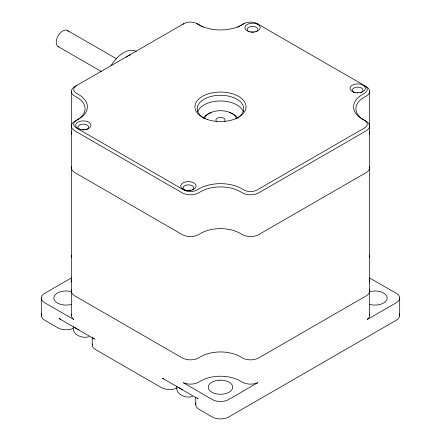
<?xml version="1.0" encoding="UTF-8"?>
<svg xmlns="http://www.w3.org/2000/svg" width="441" height="441" viewBox="0 0 441 441"><rect width="100%" height="100%" fill="white"/><g stroke="black" fill="none" stroke-linecap="round" stroke-linejoin="round"><path stroke-width="0.66" d="M126.413 57.104L128.491 55.588L130.834 54.596M76.436 85.642L75.995 85.912A9.294 5.364 0 0 0 75.995 92.99L79.898 95.311A30.209 17.442 0 0 1 79.893 118.309L74.766 121.325A11.615 6.709 0 0 0 74.766 130.812L182.205 192.849A11.615 6.709 0 0 0 198.637 192.849L200.771 191.615A27.882 16.096 0 0 1 240.202 191.615L242.341 192.849A11.615 6.709 0 0 0 258.768 192.849L366.217 130.812A11.615 6.709 0 0 0 366.217 121.325L361.091 118.309A30.209 17.442 0 0 1 361.091 95.311L364.994 92.99A9.294 5.364 0 0 0 364.994 85.912L364.553 85.642M76.436 120.36L75.99 120.63A9.294 5.364 0 0 0 75.99 127.708L184.294 190.242A9.294 5.364 0 0 0 196.548 190.242L200.572 187.987A30.209 17.442 0 0 1 240.406 187.987L244.424 190.242A9.294 5.364 0 0 0 256.679 190.242L364.994 127.708A9.294 5.364 0 0 0 364.994 120.63L364.553 120.36M71.398 277.957L44.706 293.293A11.615 6.709 0 0 0 44.706 302.78L73.768 319.477A11.615 6.709 0 0 1 71.591 314.086M241.828 24.867L240.417 25.633A30.209 17.442 0 0 1 200.583 25.633L199.167 24.867M89.01 336.709C82.506 338.92 71.811 334.802 73.338 326.649M192.508 396.47C186.008 398.681 175.309 394.563 176.841 386.41M369.602 277.957L396.294 293.293A11.615 6.709 0 0 1 396.294 302.78L367.226 319.477A11.615 6.709 0 0 0 369.404 314.086M67.423 30.462L116.562 58.835M58.129 46.559L101.347 71.514M399.695 298.033L399.695 315.486M369.624 91.348L369.63 315.392M195.732 397.418L195.732 404.656M92.235 337.001L92.235 344.895M71.365 91.348L71.37 315.392M41.305 298.033L41.305 315.486M71.591 289.803A11.615 6.709 0 0 0 74.772 295.856L182.21 357.894A11.615 6.709 0 0 0 198.643 357.894L200.776 356.659A27.882 16.096 0 0 1 240.207 356.659L242.346 357.894A11.615 6.709 0 0 0 258.773 357.894L366.223 295.856A11.615 6.709 0 0 0 369.404 289.803M369.398 166.494A11.615 6.709 0 0 1 366.223 172.547L258.768 234.584A11.615 6.709 0 0 1 242.341 234.584L240.202 233.35A27.882 16.096 0 0 0 200.771 233.35L198.637 234.584A11.615 6.709 0 0 1 182.21 234.584L74.766 172.547A11.615 6.709 0 0 1 71.585 166.494M369.404 131.776A11.615 6.709 0 0 1 369.404 134.395M369.409 255.085A11.615 6.709 0 0 1 369.409 257.704M71.591 134.395A11.615 6.709 0 0 1 71.591 131.776M71.591 257.704A11.615 6.709 0 0 1 71.591 255.085M79.148 329.929A11.615 6.709 0 0 1 74.898 327.476M182.646 389.69A11.615 6.709 0 0 1 178.798 387.606M177.221 387.882A11.615 6.709 0 0 1 161.351 387.578L95.636 349.636A11.615 6.709 0 0 1 92.334 344.019M399.298 313.749A11.615 6.709 0 0 1 396.294 320.232L228.708 416.988A11.615 6.709 0 0 1 212.281 416.988L199.134 409.397A11.615 6.709 0 0 1 195.958 403.344M163.754 378.78A11.615 6.709 0 0 1 162.492 378.295L198.136 398.873A11.615 6.709 0 0 1 197.287 398.14M93.431 337.993A11.615 6.709 0 0 0 94.633 339.112L58.989 318.534A11.615 6.709 0 0 0 60.924 319.229M73.134 328.396A11.615 6.709 0 0 1 57.848 327.817L44.706 320.232A11.615 6.709 0 0 1 41.702 313.749M369.53 291.705A12.221 7.056 0 0 1 387.154 298.033A12.221 7.056 0 0 1 369.53 304.362M71.47 304.362A12.221 7.056 0 0 1 63.68 304.957L62.903 304.852A12.221 7.056 0 0 1 54.629 295.547A12.221 7.056 0 0 1 71.47 291.705M369.409 279.368A11.615 6.709 0 0 1 369.409 281.986M71.591 281.986A11.615 6.709 0 0 1 71.596 279.368M216.47 121.429A4.647 2.685 0 0 1 220.494 117.405A4.647 2.685 0 0 1 224.519 121.429M203.141 118.144A18.588 10.733 0 0 1 211.2 112.692M229.789 112.692A18.588 10.733 0 0 1 237.848 118.144M204.37 118.866A16.262 9.388 0 0 1 220.494 110.702A16.262 9.388 0 0 1 236.619 118.866M76.899 120.09A27.882 16.096 0 0 0 76.899 97.323L74.766 96.094A11.615 6.709 0 0 1 74.766 86.607L184.305 23.384A9.294 5.364 0 0 1 196.559 23.384L200.782 25.804A27.882 16.096 0 0 0 203.527 27.193M242.352 24.569A11.615 6.709 0 0 1 244.11 23.737M257.02 23.737A11.615 6.709 0 0 1 258.779 24.569M205.175 118.794A23.235 13.417 0 0 1 203.709 99.429A23.235 13.417 0 0 1 237.28 99.429A23.235 13.417 0 0 1 235.814 118.794M364.084 120.09A27.882 16.096 0 0 1 364.084 97.323L366.223 96.094A11.615 6.709 0 0 0 366.223 86.607L256.69 23.384A9.294 5.364 0 0 0 244.435 23.384L240.213 25.804A27.882 16.096 0 0 1 237.473 27.193M197.706 111.782A23.235 13.417 0 0 1 220.494 100.983A23.235 13.417 0 0 1 243.283 111.782M82.263 129.869A5.342 3.087 0 0 1 84.352 129.869M79.529 129.389A5.342 3.087 0 0 1 79.529 125.024A5.342 3.087 0 0 1 87.086 125.024A5.342 3.087 0 0 1 87.086 129.389M86.276 129.77A5.342 3.087 0 0 1 85.978 129.88M80.637 129.88A5.342 3.087 0 0 1 80.339 129.77M248.52 31.537A5.342 3.087 0 0 1 249.099 27.138A5.342 3.087 0 0 1 256.706 27.574A5.342 3.087 0 0 1 255.791 31.95M249.281 31.95A5.342 3.087 0 0 1 249.011 31.824M182.221 24.569A11.615 6.709 0 0 1 183.98 23.737M196.89 23.737A11.615 6.709 0 0 1 198.648 24.569M184.211 189.79A5.342 3.087 0 0 1 184.84 185.639A5.342 3.087 0 0 1 192.061 185.639A5.342 3.087 0 0 1 192.689 189.79M192.469 189.95A5.342 3.087 0 0 1 191.973 190.236M190.815 190.683A5.342 3.087 0 0 1 190.495 190.766A5.342 3.087 0 0 0 186.405 190.755M184.928 190.236A5.342 3.087 0 0 1 184.669 190.099M353.903 92.395A5.342 3.087 0 0 1 353.903 88.029A5.342 3.087 0 0 1 361.46 88.029A5.342 3.087 0 0 1 361.46 92.395M360.931 92.66A5.342 3.087 0 0 1 360.352 92.886M355.005 92.886A5.342 3.087 0 0 1 354.426 92.66M59.011 46.906A9.294 5.364 -60 0 1 58.339 35.484A9.294 5.364 -60 0 1 68.471 31.432M111.121 65.659A25.556 14.757 -60 0 1 136.346 51.476M251.155 32.215A5.342 3.087 0 0 1 253.917 32.215M357.331 92.825A5.342 3.087 0 0 1 358.031 92.825M257.632 382.749L228.708 399.535A11.615 6.709 0 0 1 212.275 399.535L183.357 382.749A11.615 6.709 0 0 0 198.643 382.176L200.776 380.941A27.882 16.096 0 0 1 240.207 380.941L242.346 382.176A11.615 6.709 0 0 0 257.632 382.749M219.695 380.159L218.896 380.203A12.221 7.056 0 0 0 208.301 386.74A12.221 7.056 0 0 0 217.33 394.017L218.108 394.122A12.221 7.056 0 0 0 232.688 387.661A12.221 7.056 0 0 0 219.695 380.159M248.702 31.438A7.668 4.427 0 0 0 260.207 27.607A7.668 4.427 0 0 0 248.702 23.77A7.668 4.427 0 0 0 248.702 31.438M184.614 189.85A7.668 4.427 0 0 0 196.118 186.019A7.668 4.427 0 0 0 184.614 182.183A7.668 4.427 0 0 0 184.614 189.85M353.842 92.147A7.668 4.427 0 0 0 365.346 88.316A7.668 4.427 0 0 0 353.847 84.479A7.668 4.427 0 0 0 353.842 92.147M207.711 119.594A25.561 14.757 0 0 0 246.05 106.81A25.561 14.757 0 0 0 207.717 94.032A25.561 14.757 0 0 0 207.711 119.594M79.474 129.141A7.668 4.427 0 0 0 90.973 125.31A7.668 4.427 0 0 0 79.474 121.473A7.668 4.427 0 0 0 79.474 129.141"/></g></svg>
